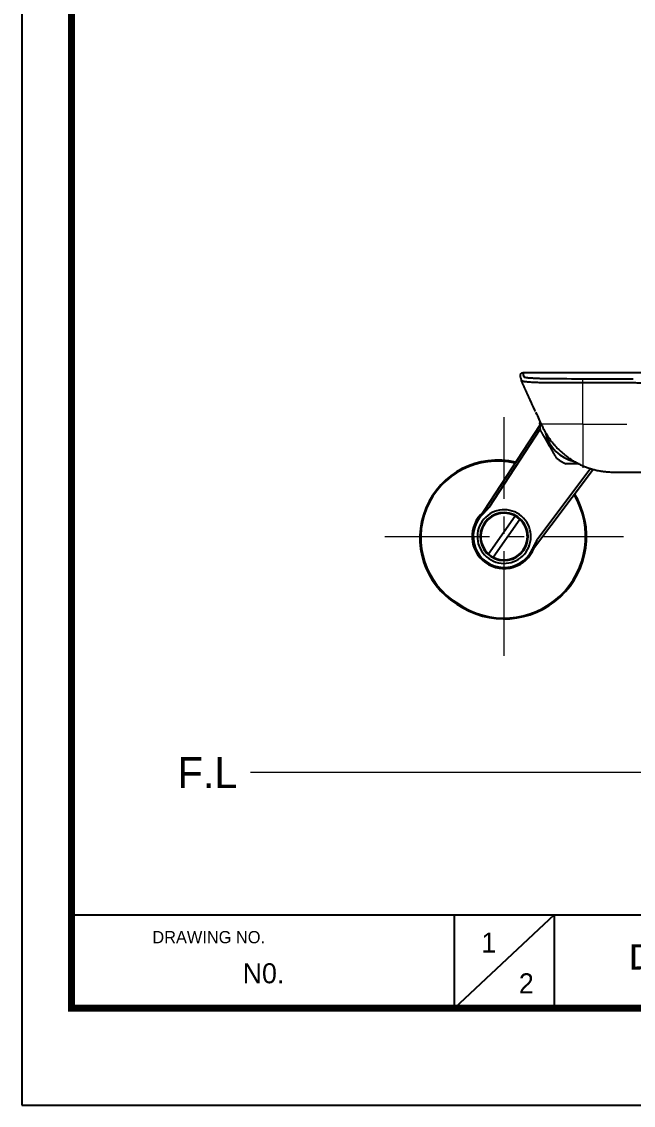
# Model space of a CAD drawing. Extents: x 900 to 2324, y -1513 to 827.
# Drawn here: x 1195.6 to 1418.3, y 0 to 394.4 of the extents above; entities that cross this region are included whole.
import ezdxf

# ---------------------------------------------------------------- set-up
doc = ezdxf.new("R2010")
doc.units = 0
doc.header["$LTSCALE"] = 4
doc.header["$MEASUREMENT"] = 0
doc.linetypes.add('CENTER2', pattern=[28.575, 19.05, -3.175, 3.175, -3.175])
doc.layers.get('0').update_dxf_attribs({"linetype": 'CONTINUOUS'})
doc.layers.add('1', color=7, linetype='CONTINUOUS')
doc.layers.add('Cneter', color=1, linetype='CENTER2', lineweight=13)
doc.layers.add('치수선', color=7, linetype='CONTINUOUS', lineweight=20)
doc.styles.add('Daelim Dimension', font='')
doc.styles.get('Daelim Dimension').set_extended_font_data('나눔고딕')

msp = doc.modelspace()

# ---------------------------------------------------------------- linework, layer by layer
at = {"color": 5}
msp.add_line((1213.78, 69.28), (2122.37, 69.28), dxfattribs=at)
at = {"color": 5, "ltscale": 40}
for p, q in [((1353.05, 69.28), (1353.05, 35.27)), ((1353.05, 69.28), (1353.05, 35.27)), ((1389.44, 69.28), (1353.05, 35.27)), ((1389.44, 69.28), (1353.05, 35.27)), ((1389.44, 69.28), (1389.44, 35.27)), ((1389.44, 69.28), (1389.44, 35.27))]:
    msp.add_line(p, q, dxfattribs=at)
at = {"ltscale": 0.5}
msp.add_line((1213.78, 35.4), (1213.78, 35.4), dxfattribs=at)
msp.add_lwpolyline([(1195.63, 0), (2324.03, 0), (2324.03, 826.8), (1195.63, 826.8)], close=True, dxfattribs=at)
at = {"color": 5, "linetype": 'ByBlock', "lineweight": 200, "const_width": 2.6}
msp.add_lwpolyline([(1213.78, 35.4), (2305.78, 35.4), (2305.78, 807.6), (1213.78, 807.6)], close=True, dxfattribs=at)
at = {"layer": '1', "color": 7, "linetype": 'Continuous', "lineweight": -3}
for p, q in [((1378.02, 266.62), (1378.02, 266.62)), ((1433.98, 266.62), (1378.02, 266.62)), ((1434.13, 266.62), (1378.02, 266.62)), ((1362.03, 213.48), (1384.25, 247.5)), ((1365.98, 217.88), (1384.39, 246.07)), ((1403.74, 231.6), (1380.46, 200.57)), ((1402.82, 231.87), (1383.24, 205.79)), ((1411.17, 230.49), (1444.83, 230.49)), ((1411.17, 230.49), (1444.82, 230.49)), ((1365.58, 200.69), (1375.27, 214.52)), ((1367.22, 199.54), (1376.91, 213.37))]:
    msp.add_line(p, q, dxfattribs=at)
for centre, radius, start, end in [((1399.93, 247.98), 15.75, 176.417, 187.3009), ((1399.93, 247.98), 14, 193.8009, 256.6547), ((1368.87, 206.55), 28.29, 76.5656, 238.3911), ((1368.86, 206.55), 27.96, 76.8049, 238.4353), ((1399.93, 247.98), 15.75, 232.9971, 247.2713), ((1371.25, 207.03), 30, 235, 31.2456), ((1371.25, 207.03), 29.67, 235, 30.9897), ((1371.25, 207.03), 11.67, 130.6225, 235), ((1371.25, 207.03), 11.25, 135.3155, 334.6828), ((1371.25, 207.03), 9.75, 55, 235), ((1371.25, 207.03), 8.75, 55, 235), ((1371.25, 207.03), 8.5, 61.7563, 228.2437), ((1371.25, 207.03), 8.5, 55, 145), ((1371.25, 207.03), 9.75, 235, 55), ((1371.25, 207.03), 8.75, 235, 55), ((1371.25, 207.03), 8.5, 241.7563, 48.2437), ((1371.25, 207.03), 8.5, 325, 55), ((1371.25, 207.03), 11.67, 235, 338.7391)]:
    msp.add_arc(centre, radius, start, end, dxfattribs=at)
msp.add_ellipse((1378.02, 265.62), major_axis=(-0.956, -0.294), ratio=0.9985, start_param=4.414664, end_param=6.282161, dxfattribs=at)
for points, degree in [([(1377.06, 265.33), (1377.49, 263.92)], 1), ([(1378.02, 266.62), (1378.17, 266.15), (1378.31, 265.67), (1378.45, 265.2)], 3), ([(1390.58, 264.52), (1399.81, 264.49), (1409.05, 264.46), (1418.28, 264.43)], 3), ([(1418.22, 262.93), (1408.99, 262.96), (1399.76, 262.99), (1390.53, 263.02)], 3), ([(1362.03, 213.48), (1362.03, 213.48), (1362.03, 213.48), (1362.03, 213.48)], 3), ([(1376.12, 213.99), (1376.03, 214.05), (1375.84, 214.18), (1375.56, 214.35), (1375.37, 214.46), (1375.27, 214.52)], 3), ([(1376.91, 213.37), (1376.82, 213.44), (1376.65, 213.59), (1376.39, 213.8), (1376.21, 213.93), (1376.12, 213.99)], 3), ([(1382.16, 203.7), (1382.19, 203.7), (1382.26, 203.7), (1382.33, 203.69), (1382.37, 203.69)], 3), ([(1365.58, 200.69), (1365.67, 200.61), (1365.84, 200.47), (1366.1, 200.26), (1366.28, 200.13), (1366.37, 200.06)], 3), ([(1366.37, 200.06), (1366.46, 200), (1366.65, 199.88), (1366.93, 199.7), (1367.12, 199.59), (1367.22, 199.54)], 3)]:
    msp.add_open_spline(points, degree=degree, dxfattribs=at)
for points, knots in [([(1378.45, 265.2), (1378.45, 265.19), (1378.46, 265.18), (1378.48, 265.16), (1378.49, 265.15), (1378.54, 265.12), (1378.59, 265.1), (1378.65, 265.08)], [0, 0, 0, 0, 0.25, 0.25, 0.5, 0.5, 1, 1, 1, 1]), ([(1378.65, 265.08), (1378.67, 265.08), (1378.68, 265.07), (1378.72, 265.06), (1378.75, 265.05), (1378.79, 265.04), (1378.83, 265.04), (1378.85, 265.03), (1378.96, 265.01), (1379.06, 264.99), (1379.23, 264.96), (1379.29, 264.95), (1379.42, 264.94), (1379.49, 264.93), (1379.7, 264.9), (1379.85, 264.88), (1380.11, 264.86), (1380.19, 264.85), (1380.33, 264.84), (1380.38, 264.83), (1380.45, 264.83), (1380.47, 264.83), (1380.52, 264.82), (1380.74, 264.8), (1381.19, 264.77), (1381.65, 264.74), (1382.14, 264.71), (1382.4, 264.7), (1382.74, 264.68), (1382.81, 264.68), (1382.91, 264.68), (1382.95, 264.67), (1383.02, 264.67), (1383.19, 264.66), (1383.37, 264.66), (1383.81, 264.64), (1384.41, 264.62), (1385.03, 264.6), (1385.52, 264.59), (1385.68, 264.58), (1386.01, 264.58), (1386.18, 264.57), (1386.39, 264.57), (1386.44, 264.57), (1386.52, 264.56), (1386.65, 264.56), (1386.95, 264.56), (1387.21, 264.55), (1387.73, 264.54), (1388.43, 264.53), (1389.14, 264.53), (1389.85, 264.52), (1390.22, 264.52), (1390.58, 264.52)], [0, 0, 0, 0, 0.015625, 0.015625, 0.03125, 0.046875, 0.046875, 0.0625, 0.0625, 0.125, 0.125, 0.15625, 0.15625, 0.1875, 0.1875, 0.25, 0.25, 0.28125, 0.28125, 0.296875, 0.296875, 0.304687, 0.304687, 0.3125, 0.375, 0.4375, 0.4375, 0.5, 0.5, 0.515625, 0.515625, 0.523437, 0.523437, 0.53125, 0.5625, 0.5625, 0.625, 0.6875, 0.6875, 0.71875, 0.71875, 0.75, 0.75, 0.757813, 0.757813, 0.765625, 0.78125, 0.8125, 0.8125, 0.875, 0.9375, 0.9375, 1, 1, 1, 1]), ([(1377.78, 263.62), (1377.77, 263.62), (1377.77, 263.62), (1377.76, 263.63), (1377.75, 263.63), (1377.72, 263.64), (1377.7, 263.65), (1377.66, 263.68), (1377.63, 263.69), (1377.59, 263.72), (1377.58, 263.73), (1377.56, 263.76), (1377.55, 263.76), (1377.54, 263.78), (1377.54, 263.78), (1377.54, 263.79), (1377.54, 263.79), (1377.54, 263.79), (1377.54, 263.8)], [0, 0, 0, 0, 0.03125, 0.03125, 0.0625, 0.125, 0.25, 0.25, 0.5, 0.5, 0.75, 0.75, 0.875, 0.875, 0.9375, 0.96875, 0.96875, 1, 1, 1, 1]), ([(1382.61, 252.61), (1382.6, 252.62), (1382.59, 252.65), (1382.57, 252.7), (1382.54, 252.74), (1382.52, 252.79), (1382.5, 252.83), (1382.48, 252.88), (1382.46, 252.93), (1382.44, 252.97), (1382.42, 253.02), (1382.4, 253.06), (1382.38, 253.11), (1382.35, 253.16), (1382.33, 253.2), (1382.31, 253.25), (1382.29, 253.3), (1382.27, 253.35), (1382.25, 253.39), (1382.22, 253.44), (1382.2, 253.49), (1382.18, 253.54), (1382.16, 253.59), (1382.14, 253.64), (1382.11, 253.68), (1382.09, 253.73), (1382.07, 253.78), (1382.05, 253.83), (1382.02, 253.88), (1382, 253.93), (1381.98, 253.98), (1381.96, 254.03), (1381.93, 254.08), (1381.91, 254.13), (1381.89, 254.18), (1381.86, 254.23), (1381.84, 254.28), (1381.82, 254.33), (1381.79, 254.38), (1381.77, 254.43), (1381.75, 254.49), (1381.72, 254.54), (1381.7, 254.59), (1381.68, 254.64), (1381.65, 254.69), (1381.63, 254.74), (1381.61, 254.8), (1381.58, 254.85), (1381.56, 254.9), (1381.53, 254.95), (1381.51, 255.01), (1381.49, 255.06), (1381.46, 255.11), (1381.44, 255.17), (1381.41, 255.22), (1381.39, 255.27), (1381.36, 255.33), (1381.34, 255.38), (1381.31, 255.44), (1381.29, 255.49), (1381.27, 255.55), (1381.24, 255.6), (1381.22, 255.65), (1381.19, 255.71), (1381.17, 255.76), (1381.14, 255.82), (1381.11, 255.88), (1381.09, 255.93), (1381.06, 255.99), (1381.04, 256.04), (1381.01, 256.1), (1380.99, 256.16), (1380.96, 256.21), (1380.94, 256.27), (1380.91, 256.33), (1380.88, 256.38), (1380.86, 256.44), (1380.83, 256.5), (1380.81, 256.55), (1380.78, 256.61), (1380.75, 256.67), (1380.73, 256.73), (1380.7, 256.79), (1380.67, 256.84), (1380.65, 256.9), (1380.62, 256.96), (1380.59, 257.02), (1380.57, 257.08), (1380.54, 257.14), (1380.51, 257.2), (1380.49, 257.26), (1380.46, 257.32), (1380.43, 257.38), (1380.41, 257.44), (1380.38, 257.5), (1380.35, 257.56), (1380.32, 257.62), (1380.29, 257.7), (1380.24, 257.8), (1380.19, 257.92), (1380.13, 258.04), (1380.08, 258.16), (1380.02, 258.28), (1379.97, 258.41), (1379.91, 258.53), (1379.85, 258.66), (1379.8, 258.78), (1379.74, 258.91), (1379.68, 259.03), (1379.63, 259.16), (1379.57, 259.29), (1379.51, 259.41), (1379.45, 259.54), (1379.4, 259.67), (1379.34, 259.8), (1379.28, 259.93), (1379.22, 260.06), (1379.16, 260.19), (1379.1, 260.32), (1379.04, 260.45), (1378.98, 260.59), (1378.92, 260.72), (1378.86, 260.85), (1378.8, 260.99), (1378.74, 261.12), (1378.68, 261.26), (1378.62, 261.39), (1378.56, 261.53), (1378.49, 261.67), (1378.43, 261.81), (1378.37, 261.95), (1378.31, 262.08), (1378.24, 262.22), (1378.18, 262.36), (1378.12, 262.5), (1378.05, 262.65), (1377.99, 262.79), (1377.93, 262.93), (1377.86, 263.07), (1377.8, 263.22), (1377.73, 263.36), (1377.67, 263.5), (1377.6, 263.65), (1377.56, 263.75), (1377.54, 263.8)], [0, 0, 0, 0, 0.005462, 0.010921, 0.016376, 0.021828, 0.027277, 0.032723, 0.038166, 0.043605, 0.049042, 0.054475, 0.059905, 0.065333, 0.070757, 0.076179, 0.081598, 0.087014, 0.092428, 0.097838, 0.103246, 0.108652, 0.114054, 0.119454, 0.124852, 0.130247, 0.13564, 0.141031, 0.146419, 0.151804, 0.157188, 0.162569, 0.167948, 0.173325, 0.1787, 0.184073, 0.189443, 0.194812, 0.200179, 0.205544, 0.210907, 0.216268, 0.221628, 0.226985, 0.232341, 0.237696, 0.243048, 0.2484, 0.253749, 0.259097, 0.264444, 0.269789, 0.275133, 0.280476, 0.285817, 0.291157, 0.296496, 0.301834, 0.30717, 0.312506, 0.31784, 0.323173, 0.328506, 0.333837, 0.339168, 0.344498, 0.349827, 0.355155, 0.360483, 0.36581, 0.371136, 0.376462, 0.381787, 0.387112, 0.392436, 0.39776, 0.403084, 0.408407, 0.41373, 0.419052, 0.424375, 0.429697, 0.435019, 0.440341, 0.445663, 0.450985, 0.456307, 0.46163, 0.466952, 0.472274, 0.477597, 0.48292, 0.488243, 0.493567, 0.498891, 0.504215, 0.50954, 0.514865, 0.525394, 0.535919, 0.54644, 0.556958, 0.567473, 0.577985, 0.588495, 0.599002, 0.609508, 0.620013, 0.630516, 0.641019, 0.651522, 0.662024, 0.672526, 0.68303, 0.693534, 0.704039, 0.714546, 0.725054, 0.735565, 0.746079, 0.756595, 0.767114, 0.777637, 0.788164, 0.798695, 0.809231, 0.819771, 0.830316, 0.840867, 0.851424, 0.861986, 0.872555, 0.883131, 0.893714, 0.904304, 0.914902, 0.925508, 0.936122, 0.946745, 0.957377, 0.968018, 0.978669, 0.989329, 1, 1, 1, 1]), ([(1390.53, 263.02), (1390.43, 263.02), (1390.33, 263.02), (1390.14, 263.01), (1389.85, 263.01), (1389.56, 263.01), (1388.99, 263), (1388.23, 263), (1387.49, 263), (1386.93, 263), (1386.75, 263), (1386.48, 263), (1386.34, 263), (1386.2, 263.01), (1386.11, 263.01), (1386.07, 263.01), (1385.84, 263.01), (1385.66, 263.01), (1385.31, 263.02), (1385.14, 263.02), (1384.62, 263.03), (1383.96, 263.04), (1383.32, 263.06), (1382.86, 263.08), (1382.7, 263.09), (1382.52, 263.09), (1382.48, 263.09), (1382.41, 263.1), (1382.37, 263.1), (1382.26, 263.1), (1382.18, 263.11), (1381.82, 263.12), (1381.55, 263.14), (1381.02, 263.17), (1380.77, 263.19), (1380.3, 263.22), (1380.07, 263.24), (1379.84, 263.27), (1379.81, 263.27), (1379.76, 263.27), (1379.73, 263.28), (1379.66, 263.28), (1379.5, 263.3), (1379.36, 263.31), (1379.09, 263.35), (1378.92, 263.37), (1378.69, 263.4), (1378.62, 263.42), (1378.48, 263.44), (1378.41, 263.45), (1378.23, 263.49), (1378.12, 263.51), (1378, 263.55), (1377.97, 263.55), (1377.93, 263.57), (1377.88, 263.58), (1377.84, 263.6), (1377.81, 263.61), (1377.79, 263.61), (1377.79, 263.61), (1377.78, 263.62), (1377.78, 263.62), (1377.77, 263.62)], [0, 0, 0, 0, 0.015625, 0.015625, 0.03125, 0.0625, 0.0625, 0.125, 0.1875, 0.1875, 0.21875, 0.21875, 0.234375, 0.242188, 0.242188, 0.25, 0.25, 0.28125, 0.28125, 0.3125, 0.3125, 0.375, 0.4375, 0.4375, 0.46875, 0.46875, 0.476562, 0.476562, 0.484375, 0.484375, 0.5, 0.5, 0.5625, 0.5625, 0.625, 0.625, 0.6875, 0.6875, 0.695312, 0.695312, 0.703125, 0.703125, 0.71875, 0.75, 0.75, 0.8125, 0.8125, 0.84375, 0.84375, 0.875, 0.875, 0.9375, 0.9375, 0.953125, 0.953125, 0.96875, 0.984375, 0.992188, 0.992188, 0.996094, 0.996094, 1, 1, 1, 1]), ([(1436.02, 262.22), (1436.02, 262.22), (1436.02, 262.22), (1436.02, 262.22), (1436.02, 262.22), (1436.02, 262.22), (1436.02, 262.22), (1436.02, 262.22), (1436.01, 262.22), (1436, 262.23), (1435.99, 262.24), (1435.96, 262.26), (1435.93, 262.27), (1435.84, 262.3), (1435.75, 262.32), (1435.54, 262.36), (1435.4, 262.38), (1435.09, 262.42), (1434.91, 262.43), (1434.61, 262.46), (1434.5, 262.47), (1434.36, 262.48), (1434.33, 262.49), (1434.27, 262.49), (1434.24, 262.49), (1434.15, 262.5), (1434.08, 262.51), (1433.76, 262.53), (1433.49, 262.55), (1432.89, 262.59), (1432.57, 262.6), (1431.88, 262.64), (1431.51, 262.66), (1430.93, 262.68), (1430.73, 262.69), (1430.41, 262.7), (1430.31, 262.71), (1430.09, 262.71), (1429.98, 262.72), (1429.43, 262.74), (1428.97, 262.75), (1428.02, 262.78), (1427.52, 262.79), (1426.76, 262.81), (1426.5, 262.82), (1425.97, 262.83), (1425.7, 262.84), (1425.15, 262.85), (1424.87, 262.85), (1424.44, 262.86), (1424.3, 262.86), (1424.08, 262.87), (1424.01, 262.87), (1423.86, 262.87), (1423.5, 262.88), (1423.13, 262.88), (1422.76, 262.89), (1422.68, 262.89), (1422.53, 262.89), (1422.31, 262.89), (1422.08, 262.9), (1421.63, 262.9), (1421.02, 262.91), (1420.41, 262.91), (1419.79, 262.92), (1419.48, 262.92), (1419.01, 262.93), (1418.77, 262.93), (1418.5, 262.93), (1418.36, 262.93), (1418.29, 262.93), (1418.26, 262.93), (1418.24, 262.93), (1418.23, 262.93), (1418.23, 262.93), (1418.23, 262.93), (1418.22, 262.93)], [0, 0, 0, 0, 0.000244, 0.000244, 0.000488, 0.000977, 0.001953, 0.003906, 0.007813, 0.015625, 0.03125, 0.03125, 0.0625, 0.0625, 0.125, 0.125, 0.1875, 0.1875, 0.25, 0.25, 0.28125, 0.28125, 0.289063, 0.289063, 0.296875, 0.296875, 0.3125, 0.3125, 0.375, 0.375, 0.4375, 0.4375, 0.5, 0.5, 0.53125, 0.53125, 0.546875, 0.546875, 0.5625, 0.5625, 0.625, 0.625, 0.6875, 0.6875, 0.71875, 0.71875, 0.75, 0.75, 0.78125, 0.78125, 0.796875, 0.796875, 0.804687, 0.804687, 0.8125, 0.84375, 0.84375, 0.851562, 0.851562, 0.859375, 0.875, 0.875, 0.90625, 0.9375, 0.9375, 0.96875, 0.96875, 0.984375, 0.992188, 0.996094, 0.998047, 0.999023, 0.999512, 0.999756, 0.999756, 1, 1, 1, 1]), ([(1382.71, 252.37), (1383.16, 251.4), (1383.97, 249.64), (1384.87, 247.71), (1385.34, 246.76), (1385.53, 246.39)], [0, 0, 0, 0, 0.34068, 0.688158, 1, 1, 1, 1]), ([(1390.45, 235.4), (1390.45, 235.4), (1390.45, 235.41), (1390.42, 235.46), (1390.38, 235.52), (1390.34, 235.59), (1390.32, 235.63), (1390.28, 235.69), (1390.28, 235.71), (1390.26, 235.73), (1390.24, 235.77), (1390.22, 235.81), (1390.16, 235.9), (1390.09, 236.03), (1390, 236.18), (1389.91, 236.34), (1389.86, 236.43), (1389.79, 236.54), (1389.78, 236.56), (1389.75, 236.61), (1389.74, 236.64), (1389.7, 236.71), (1389.67, 236.76), (1389.58, 236.91), (1389.46, 237.12), (1389.33, 237.35), (1389.19, 237.59), (1389.12, 237.71), (1389.03, 237.87), (1389.01, 237.9), (1388.97, 237.97), (1388.95, 238), (1388.9, 238.1), (1388.86, 238.16), (1388.74, 238.37), (1388.58, 238.64), (1388.42, 238.92), (1388.25, 239.21), (1388.17, 239.36), (1388.06, 239.54), (1388.04, 239.58), (1388, 239.65), (1387.98, 239.69), (1387.91, 239.81), (1387.87, 239.88), (1387.73, 240.11), (1387.56, 240.41), (1387.38, 240.72), (1387.21, 241.02), (1387.12, 241.17), (1387.01, 241.36), (1386.99, 241.4), (1386.94, 241.48), (1386.92, 241.52), (1386.86, 241.63), (1386.81, 241.71), (1386.68, 241.93), (1386.51, 242.23), (1386.26, 242.66), (1386.1, 242.94), (1386, 243.11), (1385.98, 243.14), (1385.94, 243.21), (1385.89, 243.31), (1385.83, 243.41), (1385.72, 243.6), (1385.57, 243.86), (1385.44, 244.09), (1385.34, 244.26), (1385.29, 244.35), (1385.24, 244.43), (1385.21, 244.48), (1385.19, 244.51), (1385.12, 244.64), (1385.06, 244.74), (1384.95, 244.93), (1384.85, 245.11), (1384.76, 245.27), (1384.69, 245.38), (1384.67, 245.42), (1384.63, 245.48), (1384.61, 245.52), (1384.56, 245.61), (1384.52, 245.67), (1384.46, 245.77), (1384.41, 245.86), (1384.37, 245.93), (1384.35, 245.97), (1384.34, 245.99), (1384.33, 246.01), (1384.32, 246.02), (1384.32, 246.02), (1384.31, 246.04), (1384.3, 246.05), (1384.3, 246.05), (1384.3, 246.05)], [0, 0, 0, 0, 0.02683, 0.053659, 0.080489, 0.080489, 0.107319, 0.107319, 0.114026, 0.114026, 0.120734, 0.134148, 0.134148, 0.160978, 0.187808, 0.187808, 0.214637, 0.214637, 0.221345, 0.221345, 0.228052, 0.228052, 0.241467, 0.241467, 0.268297, 0.295126, 0.295126, 0.321956, 0.321956, 0.328664, 0.328664, 0.335371, 0.335371, 0.348786, 0.348786, 0.375615, 0.402445, 0.402445, 0.429275, 0.429275, 0.435982, 0.435982, 0.44269, 0.44269, 0.456105, 0.456105, 0.482934, 0.509764, 0.509764, 0.536594, 0.536594, 0.543301, 0.543301, 0.550008, 0.550008, 0.563423, 0.563423, 0.590253, 0.617083, 0.643912, 0.643912, 0.65062, 0.65062, 0.657327, 0.670742, 0.670742, 0.697572, 0.724401, 0.724401, 0.737816, 0.744524, 0.744524, 0.751231, 0.751231, 0.778061, 0.778061, 0.80489, 0.83172, 0.83172, 0.845135, 0.845135, 0.85855, 0.85855, 0.885379, 0.885379, 0.912209, 0.939039, 0.939039, 0.952454, 0.959161, 0.959161, 0.965868, 0.965868, 0.992698, 1, 1, 1, 1]), ([(1385.52, 246.39), (1385.66, 246.11), (1385.81, 245.84), (1386.13, 245.24), (1386.31, 244.92), (1386.6, 244.43), (1386.7, 244.27), (1386.89, 243.96), (1386.99, 243.8), (1387.5, 243.01), (1387.93, 242.4), (1388.6, 241.51), (1388.83, 241.22), (1389.31, 240.65), (1389.55, 240.36), (1389.8, 240.09)], [0, 0, 0, 0, 0.121426, 0.121426, 0.267855, 0.267855, 0.34107, 0.34107, 0.414284, 0.414284, 0.707142, 0.707142, 0.853571, 0.853571, 1, 1, 1, 1]), ([(1389.8, 240.09), (1389.8, 240.08), (1389.81, 240.08), (1389.81, 240.07), (1389.82, 240.07), (1389.84, 240.04), (1389.87, 240), (1389.95, 239.92), (1390.1, 239.76), (1390.4, 239.44), (1390.66, 239.16), (1391.19, 238.63), (1391.91, 237.94), (1393.05, 236.96), (1393.84, 236.34), (1394.65, 235.75), (1395.06, 235.46), (1395.59, 235.12), (1395.7, 235.05), (1395.91, 234.91), (1396.02, 234.84), (1396.34, 234.65), (1396.55, 234.52), (1397.21, 234.14), (1398.09, 233.65), (1399.44, 233), (1400.36, 232.61), (1401.29, 232.25), (1401.77, 232.08), (1402.48, 231.84), (1402.72, 231.77), (1403.09, 231.66), (1403.21, 231.62), (1403.45, 231.56), (1403.57, 231.52), (1404.18, 231.36), (1404.67, 231.24), (1405.41, 231.08), (1405.66, 231.03), (1406.03, 230.96), (1406.16, 230.94), (1406.4, 230.89), (1406.53, 230.87), (1407.15, 230.77), (1407.65, 230.71), (1408.65, 230.6), (1409.15, 230.56), (1409.91, 230.52), (1410.16, 230.51), (1410.54, 230.5), (1410.73, 230.49), (1410.95, 230.49), (1411.06, 230.49), (1411.11, 230.49), (1411.14, 230.49), (1411.15, 230.49), (1411.16, 230.49), (1411.16, 230.49), (1411.17, 230.49)], [0, 0, 0, 0, 0.000488, 0.000488, 0.000977, 0.001953, 0.003906, 0.007812, 0.015625, 0.03125, 0.0625, 0.0625, 0.125, 0.1875, 0.25, 0.25, 0.3125, 0.3125, 0.328125, 0.328125, 0.34375, 0.34375, 0.375, 0.375, 0.4375, 0.5, 0.5625, 0.5625, 0.625, 0.625, 0.65625, 0.65625, 0.671875, 0.671875, 0.6875, 0.6875, 0.75, 0.75, 0.78125, 0.78125, 0.796875, 0.796875, 0.8125, 0.8125, 0.875, 0.875, 0.9375, 0.9375, 0.96875, 0.96875, 0.984375, 0.992188, 0.996094, 0.998047, 0.999023, 0.999512, 0.999512, 1, 1, 1, 1]), ([(1398.55, 233.48), (1398.41, 233.48), (1398.26, 233.48), (1398.07, 233.48), (1398.02, 233.48), (1397.92, 233.48), (1397.88, 233.48), (1397.73, 233.48), (1397.64, 233.48), (1397.35, 233.48), (1397.17, 233.48), (1396.82, 233.48), (1396.64, 233.48), (1396.39, 233.48), (1396.31, 233.48), (1396.19, 233.48), (1396.15, 233.48), (1396.07, 233.48), (1396.03, 233.48), (1395.83, 233.48), (1395.69, 233.48), (1395.41, 233.48), (1395.14, 233.48), (1394.9, 233.48), (1394.74, 233.48), (1394.68, 233.48), (1394.58, 233.48), (1394.53, 233.48), (1394.4, 233.48), (1394.23, 233.48), (1394.1, 233.48), (1394.03, 233.48), (1394.01, 233.48), (1393.99, 233.48), (1393.97, 233.48), (1393.94, 233.48), (1393.92, 233.48), (1393.86, 233.48), (1393.8, 233.48), (1393.78, 233.48), (1393.78, 233.48)], [0, 0, 0, 0, 0.053358, 0.053358, 0.071568, 0.071568, 0.089779, 0.089779, 0.126201, 0.126201, 0.199044, 0.199044, 0.271887, 0.271887, 0.308309, 0.308309, 0.32652, 0.32652, 0.34473, 0.34473, 0.417574, 0.417574, 0.490417, 0.56326, 0.56326, 0.599682, 0.599682, 0.636103, 0.636103, 0.708946, 0.78179, 0.78179, 0.8, 0.8, 0.818211, 0.818211, 0.854633, 0.854633, 0.927476, 1, 1, 1, 1]), ([(1365.98, 217.88), (1365.84, 217.75), (1365.7, 217.62), (1365.41, 217.37), (1365.27, 217.24), (1364.99, 216.99), (1364.85, 216.86), (1364.57, 216.6), (1364.43, 216.47), (1364.3, 216.34)], [0, 0, 0, 0, 0.25, 0.25, 0.5, 0.5, 0.75, 0.75, 1, 1, 1, 1]), ([(1365.98, 217.88), (1365.96, 217.85), (1365.92, 217.8), (1365.84, 217.72), (1365.77, 217.64), (1365.69, 217.55), (1365.56, 217.42), (1365.42, 217.27), (1365.29, 217.12), (1365.19, 217.02), (1365.1, 216.93), (1365.01, 216.83), (1364.92, 216.73), (1364.84, 216.64), (1364.75, 216.55), (1364.66, 216.45), (1364.57, 216.35), (1364.47, 216.25), (1364.41, 216.18), (1364.38, 216.15)], [0, 0, 0, 0, 0.041839, 0.086912, 0.13519, 0.186659, 0.241325, 0.364627, 0.446758, 0.487937, 0.54991, 0.608434, 0.663508, 0.715113, 0.763221, 0.823203, 0.882685, 0.941631, 1, 1, 1, 1]), ([(1364.3, 216.34), (1364.28, 216.32), (1364.25, 216.29), (1364.2, 216.24), (1364.16, 216.19), (1364.11, 216.13), (1364.06, 216.08), (1364.02, 216.03), (1363.97, 215.98), (1363.93, 215.93), (1363.88, 215.88), (1363.84, 215.83), (1363.79, 215.78), (1363.75, 215.73), (1363.7, 215.68), (1363.66, 215.63), (1363.62, 215.58), (1363.58, 215.53), (1363.53, 215.48), (1363.49, 215.43), (1363.45, 215.38), (1363.41, 215.33), (1363.37, 215.28), (1363.33, 215.23), (1363.29, 215.19), (1363.26, 215.14), (1363.22, 215.1), (1363.18, 215.05), (1363.14, 214.99), (1363.09, 214.93), (1363.04, 214.87), (1362.99, 214.8), (1362.93, 214.73), (1362.87, 214.65), (1362.81, 214.57), (1362.74, 214.48), (1362.67, 214.39), (1362.6, 214.3), (1362.53, 214.19), (1362.45, 214.09), (1362.37, 213.98), (1362.29, 213.86), (1362.2, 213.74), (1362.12, 213.61), (1362.06, 213.53), (1362.03, 213.48)], [0, 0, 0, 0, 0.019214, 0.038334, 0.05736, 0.076292, 0.09513, 0.113874, 0.132525, 0.151081, 0.169544, 0.187913, 0.206187, 0.224369, 0.242456, 0.260449, 0.278349, 0.296155, 0.313867, 0.331485, 0.349009, 0.36644, 0.383777, 0.401021, 0.41817, 0.432613, 0.448597, 0.466123, 0.485191, 0.505801, 0.527953, 0.551647, 0.576884, 0.603662, 0.631982, 0.661845, 0.693249, 0.726196, 0.760685, 0.796715, 0.834288, 0.873403, 0.91406, 0.956259, 1, 1, 1, 1]), ([(1364.38, 216.15), (1364.2, 215.94), (1364.01, 215.74), (1363.63, 215.33), (1363.44, 215.13), (1363.25, 214.94)], [0, 0, 0, 0, 0.5, 0.5, 1, 1, 1, 1]), ([(1364.38, 216.15), (1364.37, 216.18), (1364.36, 216.21), (1364.33, 216.27), (1364.32, 216.31), (1364.3, 216.34)], [0, 0, 0, 0, 0.5, 0.5, 1, 1, 1, 1]), ([(1382.16, 203.7), (1382.18, 203.72), (1382.2, 203.77), (1382.24, 203.85), (1382.29, 203.93), (1382.33, 204.02), (1382.37, 204.11), (1382.42, 204.19), (1382.47, 204.28), (1382.51, 204.38), (1382.56, 204.47), (1382.61, 204.57), (1382.66, 204.67), (1382.71, 204.77), (1382.77, 204.89), (1382.86, 205.06), (1382.96, 205.27), (1383.07, 205.47), (1383.16, 205.64), (1383.21, 205.74), (1383.24, 205.79)], [0, 0, 0, 0, 0.036751, 0.074638, 0.113646, 0.153759, 0.194959, 0.23723, 0.280559, 0.324934, 0.370347, 0.416797, 0.464286, 0.512829, 0.553517, 0.635583, 0.759248, 0.848322, 0.928593, 1, 1, 1, 1]), ([(1382.37, 203.69), (1382.45, 203.86), (1382.53, 204.03), (1382.67, 204.38), (1382.75, 204.55), (1382.89, 204.91), (1382.96, 205.08), (1383.1, 205.44), (1383.17, 205.62), (1383.24, 205.79)], [0, 0, 0, 0, 0.25, 0.25, 0.5, 0.5, 0.75, 0.75, 1, 1, 1, 1]), ([(1380.46, 200.57), (1380.48, 200.6), (1380.51, 200.64), (1380.56, 200.7), (1380.6, 200.77), (1380.64, 200.83), (1380.69, 200.89), (1380.73, 200.95), (1380.77, 201.01), (1380.81, 201.07), (1380.85, 201.12), (1380.89, 201.18), (1380.93, 201.23), (1380.96, 201.29), (1381, 201.34), (1381.03, 201.39), (1381.06, 201.44), (1381.1, 201.49), (1381.13, 201.54), (1381.16, 201.59), (1381.19, 201.64), (1381.22, 201.68), (1381.25, 201.72), (1381.28, 201.77), (1381.3, 201.81), (1381.33, 201.85), (1381.35, 201.89), (1381.38, 201.93), (1381.4, 201.97), (1381.42, 202), (1381.44, 202.04), (1381.47, 202.07), (1381.49, 202.1), (1381.5, 202.13), (1381.52, 202.16), (1381.54, 202.19), (1381.56, 202.22), (1381.57, 202.25), (1381.59, 202.27), (1381.6, 202.3), (1381.62, 202.32), (1381.65, 202.37), (1381.69, 202.45), (1381.76, 202.55), (1381.82, 202.66), (1381.88, 202.77), (1381.94, 202.88), (1382, 202.99), (1382.06, 203.1), (1382.13, 203.21), (1382.19, 203.33), (1382.25, 203.45), (1382.31, 203.57), (1382.35, 203.65), (1382.37, 203.69)], [0, 0, 0, 0, 0.022062, 0.043738, 0.065029, 0.085935, 0.106455, 0.126589, 0.146339, 0.165702, 0.184681, 0.203273, 0.221481, 0.239303, 0.256739, 0.27379, 0.290456, 0.306736, 0.322631, 0.33814, 0.353264, 0.368003, 0.382356, 0.396323, 0.409905, 0.423102, 0.435913, 0.448339, 0.460379, 0.472034, 0.483304, 0.494188, 0.504687, 0.5148, 0.524527, 0.53387, 0.542827, 0.551398, 0.559584, 0.567385, 0.5748, 0.58183, 0.614779, 0.648073, 0.681712, 0.715696, 0.750025, 0.784699, 0.819719, 0.855084, 0.890794, 0.926851, 0.963252, 1, 1, 1, 1]), ([(1381.42, 202.22), (1381.53, 202.47), (1381.65, 202.71), (1381.91, 203.21), (1382.03, 203.45), (1382.16, 203.7)], [0, 0, 0, 0, 0.5, 0.5, 1, 1, 1, 1])]:
    msp.add_open_spline(points, degree=3, knots=knots, dxfattribs=at)
at = {"layer": 'Cneter', "lineweight": 5, "ltscale": 0.5}
for p, q in [((1399.94, 247.98), (1399.94, 263.9)), ((1371.25, 163.58), (1371.25, 250.48)), ((1399.94, 247.98), (1384.02, 247.98)), ((1399.94, 247.98), (1399.94, 232.06)), ((1399.94, 247.98), (1415.87, 247.98)), ((1327.79, 207.03), (1414.7, 207.03))]:
    msp.add_line(p, q, dxfattribs=at)
at = {"layer": '치수선'}
msp.add_line((1993, 121.12), (1278.94, 121.12), dxfattribs=at)

# ---------------------------------------------------------------- texts
at = {"color": 5, "ltscale": 40, "style": 'Daelim Dimension'}
msp.add_text('DRAWING NO.', height=4.453, dxfattribs=at).set_placement((1243.2, 58.99))
at = {"attachment_point": 1, "style": 'Daelim Dimension'}
for s, insert, char_height, width in [('1', (1362.95, 62.9), 7.29, 10.17), ('N0. ', (1276.08, 51.71), 7.287, 45.7148), ('2', (1376.62, 48.05), 7.29, 10.17)]:
    msp.add_mtext(s, dxfattribs=dict(at, insert=insert, char_height=char_height, width=width))
at = {"color": 2, "insert": (1416.36, 58.8), "char_height": 11.7115, "width": 518.4179, "attachment_point": 1, "style": 'Daelim Dimension'}
msp.add_mtext('{\\fPretendard Variable SemiBold|b0|i0|c129|p2;대림바스(주)} Single lever_SWAN_샤워욕조수전_DL B3513', dxfattribs=at)
at = {"layer": '치수선', "insert": (1274.12, 126.73), "char_height": 11.25, "attachment_point": 3, "style": 'Daelim Dimension'}
msp.add_mtext_dynamic_manual_height_columns('F.L', width=17.4109, gutter_width=12.5, heights=[0], dxfattribs=at)

doc.saveas('drawing.dxf')
